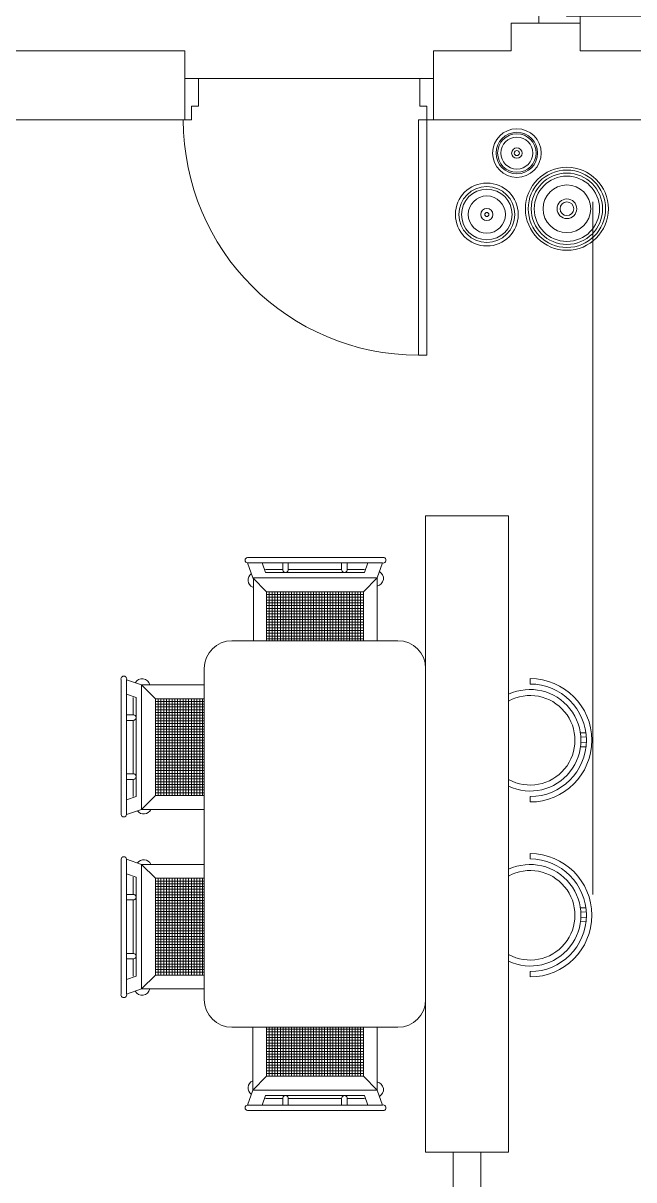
# Model space of a CAD drawing. Header units: millimetres. Extents: x 2878 to 6301, y 540 to 1980.
# Drawn here: x 2926.78 to 2928.988, y 824.625 to 828.806 of the extents above; entities that cross this region are included whole.
import ezdxf

# ---------------------------------------------------------------- set-up
doc = ezdxf.new("R2010")
doc.units = ezdxf.units.MM
doc.header["$LTSCALE"] = 4
doc.linetypes.add('ACAD_ISO04W100', pattern=[30, 24, -3, 0, -3])
for name, color, linetype, lineweight in [('ALVENARIA', 4, 'Continuous', 20), ('COTAS', 35, 'Continuous', 5), ('PORTA', 2, 'Continuous', 20), ('SOLEIRA', 1, 'Continuous', 5)]:
    doc.layers.add(name, color=color, linetype=linetype, lineweight=lineweight)

# ---------------------------------------------------------------- blocks, each defined once
blk = doc.blocks.new('VASOS')
for centre, radius in [((-0.0233, 0.1381), 0.0879), ((-0.0233, 0.1381), 0.075), ((-0.0233, 0.1381), 0.0696), ((-0.0233, 0.1381), 0.0577), ((-0.0233, 0.1381), 0.019), ((-0.0233, 0.1381), 0.0092), ((0.1576, -0.0633), 0.1499), ((0.1576, -0.0633), 0.1398), ((0.1576, -0.0633), 0.1289), ((0.1576, -0.0633), 0.1181), ((-0.1319, -0.084), 0.1137), ((-0.1319, -0.084), 0.1012), ((-0.1319, -0.084), 0.0915), ((0.1576, -0.0633), 0.0862), ((-0.1319, -0.084), 0.0673), ((0.1576, -0.0633), 0.0356), ((0.1576, -0.0633), 0.0247), ((-0.1319, -0.084), 0.0219), ((-0.1319, -0.084), 0.00747)]:
    blk.add_circle(centre, radius)
blk = doc.blocks.new('P90D')
for points in [[(-0.025, 0.15), (-0.025, 1), (-0.055, 1), (-0.055, 0.15)], [(-0.9, 0.15), (-0.875, 0.15), (-0.875, 0.1), (-0.85, 0.1), (-0.85, 0), (-0.9, 0)], [(0, 0.15), (-0.025, 0.15), (-0.025, 0.1), (-0.05, 0.1), (-0.05, 0), (0, 0)]]:
    blk.add_lwpolyline(points, close=True)

msp = doc.modelspace()

# ---------------------------------------------------------------- linework, layer by layer
at = {"layer": 'ALVENARIA', "ltscale": 0.5}
for p, q in [((2928.5449, 828.8063), (2928.5449, 828.7063)), ((2928.5449, 828.8063), (2928.6442, 828.8063)), ((2928.7942, 828.8063), (2928.7942, 828.7063)), ((2927.3644, 828.7064), (2927.3644, 828.6063)), ((2928.2644, 828.7063), (2928.2644, 828.6063))]:
    msp.add_line(p, q, dxfattribs=at)
at = {"layer": 'ALVENARIA'}
for p, q in [((2927.3644, 828.7064), (2923.307, 828.7066)), ((2928.5449, 828.7063), (2928.2644, 828.7063)), ((2930.1953, 828.7062), (2928.7942, 828.7063)), ((2927.3644, 828.4564), (2923.5569, 828.4566)), ((2930.0453, 828.4562), (2928.2644, 828.4563)), ((2928.3351, 824.2254), (2928.3351, 824.7254)), ((2928.435, 823.2254), (2928.4351, 824.7254))]:
    msp.add_line(p, q, dxfattribs=at)
at = {"layer": 'COTAS', "ltscale": 200}
for p, q in [((2927.3644, 828.6064), (2927.3644, 828.4563)), ((2928.2644, 828.6063), (2928.2644, 828.4563)), ((2928.3352, 824.7254), (2928.4352, 824.7254))]:
    msp.add_line(p, q, dxfattribs=at)
at = {"layer": 'COTAS', "linetype": 'ACAD_ISO04W100'}
msp.add_line((2928.8399, 825.6562), (2928.8399, 828.1599), dxfattribs=at)
at = {"layer": 'COTAS', "color": 3}
for p, q in [((2928.2352, 827.0254), (2928.2352, 824.7254)), ((2928.5352, 827.0254), (2928.2352, 827.0254)), ((2928.5352, 827.0254), (2928.5352, 824.7254)), ((2928.2352, 824.7254), (2928.5352, 824.7254))]:
    msp.add_line(p, q, dxfattribs=at)
at = {"layer": 'COTAS'}
for p, q in [((2927.5915, 826.8751), (2928.0789, 826.8751)), ((2927.5915, 826.8551), (2928.0789, 826.8551)), ((2927.6102, 826.8009), (2927.5915, 826.8551)), ((2927.6562, 826.8209), (2927.6444, 826.8551)), ((2927.7186, 826.8309), (2927.6562, 826.8309)), ((2928.0142, 826.8209), (2927.6562, 826.8209)), ((2927.7186, 826.8551), (2927.7186, 826.8306)), ((2927.7386, 826.8551), (2927.7386, 826.8306)), ((2927.9318, 826.8309), (2927.7386, 826.8309)), ((2927.9318, 826.8551), (2927.9318, 826.8307)), ((2927.9518, 826.8551), (2927.9518, 826.8307)), ((2928.0142, 826.8309), (2927.9518, 826.8309)), ((2928.0142, 826.8209), (2928.026, 826.8551)), ((2928.0602, 826.8009), (2928.0789, 826.8551)), ((2927.6102, 826.8009), (2927.6602, 826.7509)), ((2928.0602, 826.8009), (2927.6102, 826.8009)), ((2927.6135, 826.574), (2927.6135, 826.8009)), ((2928.0102, 826.7509), (2928.0602, 826.8009)), ((2928.0602, 826.574), (2928.0602, 826.8009)), ((2928.0102, 826.7509), (2927.6602, 826.7509)), ((2927.6602, 826.7509), (2927.6602, 826.574)), ((2928.0102, 826.7409), (2927.6602, 826.7409)), ((2927.6702, 826.574), (2927.6702, 826.7509)), ((2927.6802, 826.574), (2927.6802, 826.7509)), ((2927.6902, 826.574), (2927.6902, 826.7509)), ((2927.7002, 826.574), (2927.7002, 826.7509)), ((2927.7102, 826.574), (2927.7102, 826.7509)), ((2927.7202, 826.574), (2927.7202, 826.7509)), ((2927.7302, 826.574), (2927.7302, 826.7509)), ((2927.7402, 826.574), (2927.7402, 826.7509)), ((2927.7502, 826.574), (2927.7502, 826.7509)), ((2927.7602, 826.574), (2927.7602, 826.7509)), ((2927.7702, 826.574), (2927.7702, 826.7509)), ((2927.7802, 826.574), (2927.7802, 826.7509)), ((2927.7902, 826.574), (2927.7902, 826.7509)), ((2927.8002, 826.574), (2927.8002, 826.7509)), ((2927.8102, 826.574), (2927.8102, 826.7509)), ((2927.8202, 826.574), (2927.8202, 826.7509)), ((2927.8302, 826.574), (2927.8302, 826.7509)), ((2927.8402, 826.574), (2927.8402, 826.7509)), ((2927.8502, 826.574), (2927.8502, 826.7509)), ((2927.8602, 826.574), (2927.8602, 826.7509)), ((2927.8702, 826.574), (2927.8702, 826.7509)), ((2927.8802, 826.574), (2927.8802, 826.7509)), ((2927.8902, 826.574), (2927.8902, 826.7509)), ((2927.9002, 826.574), (2927.9002, 826.7509)), ((2927.9102, 826.574), (2927.9102, 826.7509)), ((2927.9202, 826.574), (2927.9202, 826.7509)), ((2927.9302, 826.574), (2927.9302, 826.7509)), ((2927.9402, 826.574), (2927.9402, 826.7509)), ((2927.9502, 826.574), (2927.9502, 826.7509)), ((2927.9602, 826.574), (2927.9602, 826.7509)), ((2927.9702, 826.574), (2927.9702, 826.7509)), ((2927.9802, 826.574), (2927.9802, 826.7509)), ((2927.9902, 826.574), (2927.9902, 826.7509)), ((2928.0002, 826.574), (2928.0002, 826.7509)), ((2928.0102, 826.574), (2928.0102, 826.7509)), ((2928.0102, 826.7309), (2927.6602, 826.7309)), ((2928.0102, 826.7209), (2927.6602, 826.7209)), ((2928.0102, 826.7109), (2927.6602, 826.7109)), ((2928.0102, 826.7009), (2927.6602, 826.7009)), ((2928.0102, 826.6909), (2927.6602, 826.6909)), ((2928.0102, 826.6809), (2927.6602, 826.6809)), ((2928.0102, 826.6709), (2927.6602, 826.6709)), ((2928.0102, 826.6609), (2927.6602, 826.6609)), ((2928.0102, 826.6509), (2927.6602, 826.6509)), ((2928.0102, 826.6409), (2927.6602, 826.6409)), ((2928.0102, 826.6309), (2927.6602, 826.6309)), ((2928.0102, 826.6209), (2927.6602, 826.6209)), ((2928.0102, 826.6109), (2927.6602, 826.6109)), ((2928.1352, 826.574), (2927.5352, 826.574)), ((2928.0102, 826.6009), (2927.6602, 826.6009)), ((2928.0102, 826.5909), (2927.6602, 826.5909)), ((2928.0102, 826.5809), (2927.6602, 826.5809)), ((2927.4352, 826.474), (2927.4352, 825.9678)), ((2928.2352, 825.9678), (2928.2352, 826.474)), ((2927.1342, 825.9458), (2927.1342, 826.4332)), ((2927.1542, 825.9458), (2927.1542, 826.4332)), ((2927.2084, 826.4145), (2927.1542, 826.4332)), ((2927.4352, 826.4145), (2927.2084, 826.4145)), ((2927.2584, 826.3645), (2927.2084, 826.4145)), ((2927.2084, 826.4145), (2927.2084, 825.9645)), ((2928.6133, 826.4175), (2928.6133, 826.4371)), ((2927.1884, 826.3685), (2927.1542, 826.3803)), ((2927.1784, 826.3685), (2927.1784, 826.3061)), ((2927.1884, 826.3685), (2927.1884, 826.0105)), ((2927.4352, 826.3645), (2927.2584, 826.3645)), ((2927.2584, 826.3645), (2927.2584, 826.0145)), ((2927.2684, 826.3645), (2927.2684, 826.0145)), ((2927.2784, 826.3645), (2927.2784, 826.0145)), ((2927.2884, 826.3645), (2927.2884, 826.0145)), ((2927.2984, 826.3645), (2927.2984, 826.0145)), ((2927.3084, 826.3645), (2927.3084, 826.0145)), ((2927.3184, 826.3645), (2927.3184, 826.0145)), ((2927.3284, 826.3645), (2927.3284, 826.0145)), ((2927.3384, 826.3645), (2927.3384, 826.0145)), ((2927.3484, 826.3645), (2927.3484, 826.0145)), ((2927.3584, 826.3645), (2927.3584, 826.0145)), ((2927.3684, 826.3645), (2927.3684, 826.0145)), ((2927.3784, 826.3645), (2927.3784, 826.0145)), ((2927.3884, 826.3645), (2927.3884, 826.0145)), ((2927.3984, 826.3645), (2927.3984, 826.0145)), ((2927.4084, 826.3645), (2927.4084, 826.0145)), ((2927.4184, 826.3645), (2927.4184, 826.0145)), ((2927.4284, 826.3645), (2927.4284, 826.0145)), ((2927.4352, 826.3545), (2927.2584, 826.3545)), ((2927.4352, 826.3445), (2927.2584, 826.3445)), ((2927.4352, 826.3345), (2927.2584, 826.3345)), ((2927.4352, 826.3245), (2927.2584, 826.3245)), ((2927.4352, 826.3145), (2927.2584, 826.3145)), ((2927.1542, 826.3061), (2927.1785, 826.3061)), ((2927.1542, 826.2861), (2927.1785, 826.2861)), ((2927.1784, 826.2861), (2927.1784, 826.0928)), ((2927.4352, 826.3045), (2927.2584, 826.3045)), ((2927.4352, 826.2945), (2927.2584, 826.2945)), ((2927.4352, 826.2845), (2927.2584, 826.2845)), ((2927.4352, 826.2745), (2927.2584, 826.2745)), ((2927.4352, 826.2645), (2927.2584, 826.2645)), ((2927.4352, 826.2545), (2927.2584, 826.2545)), ((2927.4352, 826.2445), (2927.2584, 826.2445)), ((2927.4352, 826.2345), (2927.2584, 826.2345)), ((2928.7949, 826.241), (2928.815, 826.2406)), ((2927.4352, 826.2245), (2927.2584, 826.2245)), ((2927.4352, 826.2145), (2927.2584, 826.2145)), ((2927.4352, 826.2045), (2927.2584, 826.2045)), ((2927.4352, 826.1945), (2927.2584, 826.1945)), ((2928.7954, 826.1911), (2928.8154, 826.1907)), ((2928.7964, 826.2263), (2928.8164, 826.2259)), ((2928.7966, 826.2057), (2928.8167, 826.2054)), ((2927.4352, 826.1845), (2927.2584, 826.1845)), ((2927.4352, 826.1745), (2927.2584, 826.1745)), ((2927.4352, 826.1645), (2927.2584, 826.1645)), ((2927.4352, 826.1545), (2927.2584, 826.1545)), ((2927.4352, 826.1445), (2927.2584, 826.1445)), ((2927.4352, 826.1345), (2927.2584, 826.1345)), ((2927.4352, 826.1245), (2927.2584, 826.1245)), ((2927.4352, 826.1145), (2927.2584, 826.1145)), ((2927.4352, 826.1045), (2927.2584, 826.1045)), ((2927.1542, 826.0928), (2927.1787, 826.0928)), ((2927.1542, 826.0728), (2927.1787, 826.0728)), ((2927.1784, 826.0728), (2927.1784, 826.0105)), ((2927.4352, 826.0945), (2927.2584, 826.0945)), ((2927.4352, 826.0845), (2927.2584, 826.0845)), ((2927.4352, 826.0745), (2927.2584, 826.0745)), ((2927.4352, 826.0645), (2927.2584, 826.0645)), ((2927.4352, 826.0545), (2927.2584, 826.0545)), ((2927.4352, 826.0445), (2927.2584, 826.0445)), ((2927.4352, 826.0345), (2927.2584, 826.0345)), ((2927.4352, 826.0245), (2927.2584, 826.0245)), ((2927.1884, 826.0105), (2927.1542, 825.9987)), ((2927.2084, 825.9645), (2927.2584, 826.0145)), ((2927.2584, 826.0145), (2927.4352, 826.0145)), ((2928.6133, 825.9911), (2928.6133, 826.0106)), ((2927.2084, 825.9645), (2927.1542, 825.9458)), ((2927.2084, 825.9645), (2927.4352, 825.9645)), ((2927.4352, 825.2767), (2927.4352, 825.9678)), ((2928.2352, 825.9678), (2928.2352, 825.2767)), ((2927.1342, 825.7842), (2927.1342, 825.2969)), ((2927.1542, 825.7842), (2927.1542, 825.2969)), ((2927.2084, 825.7655), (2927.1542, 825.7842)), ((2928.6133, 825.7851), (2928.6133, 825.8046)), ((2927.1884, 825.7195), (2927.1542, 825.7313)), ((2927.2084, 825.7655), (2927.2584, 825.7155)), ((2927.2084, 825.3155), (2927.2084, 825.7655)), ((2927.2084, 825.7655), (2927.4352, 825.7655)), ((2927.1784, 825.6572), (2927.1784, 825.7195)), ((2927.1884, 825.3615), (2927.1884, 825.7195)), ((2927.2584, 825.7155), (2927.4352, 825.7155)), ((2927.2584, 825.3655), (2927.2584, 825.7155)), ((2927.4352, 825.7055), (2927.2584, 825.7055)), ((2927.4352, 825.6955), (2927.2584, 825.6955)), ((2927.2684, 825.3655), (2927.2684, 825.7155)), ((2927.2784, 825.3655), (2927.2784, 825.7155)), ((2927.2884, 825.3655), (2927.2884, 825.7155)), ((2927.2984, 825.3655), (2927.2984, 825.7155)), ((2927.3084, 825.3655), (2927.3084, 825.7155)), ((2927.3184, 825.3655), (2927.3184, 825.7155)), ((2927.3284, 825.3655), (2927.3284, 825.7155)), ((2927.3384, 825.3655), (2927.3384, 825.7155)), ((2927.3484, 825.3655), (2927.3484, 825.7155)), ((2927.3584, 825.3655), (2927.3584, 825.7155)), ((2927.3684, 825.3655), (2927.3684, 825.7155)), ((2927.3784, 825.3655), (2927.3784, 825.7155)), ((2927.3884, 825.3655), (2927.3884, 825.7155)), ((2927.3984, 825.3655), (2927.3984, 825.7155)), ((2927.4084, 825.3655), (2927.4084, 825.7155)), ((2927.4184, 825.3655), (2927.4184, 825.7155)), ((2927.4284, 825.3655), (2927.4284, 825.7155)), ((2927.1542, 825.6572), (2927.1787, 825.6572)), ((2927.4352, 825.6855), (2927.2584, 825.6855)), ((2927.4352, 825.6755), (2927.2584, 825.6755)), ((2927.4352, 825.6655), (2927.2584, 825.6655)), ((2927.4352, 825.6555), (2927.2584, 825.6555)), ((2927.4352, 825.6455), (2927.2584, 825.6455)), ((2927.1542, 825.6372), (2927.1787, 825.6372)), ((2927.1784, 825.4439), (2927.1784, 825.6372)), ((2927.4352, 825.6355), (2927.2584, 825.6355)), ((2927.4352, 825.6255), (2927.2584, 825.6255)), ((2927.4352, 825.6155), (2927.2584, 825.6155)), ((2927.4352, 825.6055), (2927.2584, 825.6055)), ((2928.7949, 825.6085), (2928.815, 825.6082)), ((2927.4352, 825.5955), (2927.2584, 825.5955)), ((2927.4352, 825.5855), (2927.2584, 825.5855)), ((2927.4352, 825.5755), (2927.2584, 825.5755)), ((2927.4352, 825.5655), (2927.2584, 825.5655)), ((2928.7964, 825.5938), (2928.8164, 825.5934)), ((2928.7966, 825.5732), (2928.8167, 825.5729)), ((2927.4352, 825.5555), (2927.2584, 825.5555)), ((2927.4352, 825.5455), (2927.2584, 825.5455)), ((2927.4352, 825.5355), (2927.2584, 825.5355)), ((2927.4352, 825.5255), (2927.2584, 825.5255)), ((2928.7954, 825.5586), (2928.8154, 825.5582)), ((2927.4352, 825.5155), (2927.2584, 825.5155)), ((2927.4352, 825.5055), (2927.2584, 825.5055)), ((2927.4352, 825.4955), (2927.2584, 825.4955)), ((2927.4352, 825.4855), (2927.2584, 825.4855)), ((2927.1542, 825.4439), (2927.1785, 825.4439)), ((2927.4352, 825.4755), (2927.2584, 825.4755)), ((2927.4352, 825.4655), (2927.2584, 825.4655)), ((2927.4352, 825.4555), (2927.2584, 825.4555)), ((2927.4352, 825.4455), (2927.2584, 825.4455)), ((2927.4352, 825.4355), (2927.2584, 825.4355)), ((2927.1542, 825.4239), (2927.1785, 825.4239)), ((2927.1784, 825.3615), (2927.1784, 825.4239)), ((2927.4352, 825.4255), (2927.2584, 825.4255)), ((2927.4352, 825.4155), (2927.2584, 825.4155)), ((2927.4352, 825.4055), (2927.2584, 825.4055)), ((2927.4352, 825.3955), (2927.2584, 825.3955)), ((2927.1884, 825.3615), (2927.1542, 825.3497)), ((2927.2584, 825.3655), (2927.2084, 825.3155)), ((2927.4352, 825.3855), (2927.2584, 825.3855)), ((2927.4352, 825.3755), (2927.2584, 825.3755)), ((2927.4352, 825.3655), (2927.2584, 825.3655)), ((2928.6133, 825.3586), (2928.6133, 825.3781)), ((2927.2084, 825.3155), (2927.1542, 825.2969)), ((2927.4352, 825.3155), (2927.2084, 825.3155)), ((2928.1352, 825.1767), (2927.5352, 825.1767)), ((2927.6102, 824.9498), (2927.6102, 825.1767)), ((2927.6602, 824.9998), (2927.6602, 825.1767)), ((2928.0102, 825.1698), (2927.6602, 825.1698)), ((2928.0102, 825.1598), (2927.6602, 825.1598)), ((2928.0102, 825.1498), (2927.6602, 825.1498)), ((2927.6702, 825.1767), (2927.6702, 824.9998)), ((2927.6802, 825.1767), (2927.6802, 824.9998)), ((2927.6902, 825.1767), (2927.6902, 824.9998)), ((2927.7002, 825.1767), (2927.7002, 824.9998)), ((2927.7102, 825.1767), (2927.7102, 824.9998)), ((2927.7202, 825.1767), (2927.7202, 824.9998)), ((2927.7302, 825.1767), (2927.7302, 824.9998)), ((2927.7402, 825.1767), (2927.7402, 824.9998)), ((2927.7502, 825.1767), (2927.7502, 824.9998)), ((2927.7602, 825.1767), (2927.7602, 824.9998)), ((2927.7702, 825.1767), (2927.7702, 824.9998)), ((2927.7802, 825.1767), (2927.7802, 824.9998)), ((2927.7902, 825.1767), (2927.7902, 824.9998)), ((2927.8002, 825.1767), (2927.8002, 824.9998)), ((2927.8102, 825.1767), (2927.8102, 824.9998)), ((2927.8202, 825.1767), (2927.8202, 824.9998)), ((2927.8302, 825.1767), (2927.8302, 824.9998)), ((2927.8402, 825.1767), (2927.8402, 824.9998)), ((2927.8502, 825.1767), (2927.8502, 824.9998)), ((2927.8602, 825.1767), (2927.8602, 824.9998)), ((2927.8702, 825.1767), (2927.8702, 824.9998)), ((2927.8802, 825.1767), (2927.8802, 824.9998)), ((2927.8902, 825.1767), (2927.8902, 824.9998)), ((2927.9002, 825.1767), (2927.9002, 824.9998)), ((2927.9102, 825.1767), (2927.9102, 824.9998)), ((2927.9202, 825.1767), (2927.9202, 824.9998)), ((2927.9302, 825.1767), (2927.9302, 824.9998)), ((2927.9402, 825.1767), (2927.9402, 824.9998)), ((2927.9502, 825.1767), (2927.9502, 824.9998)), ((2927.9602, 825.1767), (2927.9602, 824.9998)), ((2927.9702, 825.1767), (2927.9702, 824.9998)), ((2927.9802, 825.1767), (2927.9802, 824.9998)), ((2927.9902, 825.1767), (2927.9902, 824.9998)), ((2928.0002, 825.1767), (2928.0002, 824.9998)), ((2928.0102, 825.1767), (2928.0102, 824.9998)), ((2928.0602, 825.1767), (2928.0602, 824.9498)), ((2928.0102, 825.1398), (2927.6602, 825.1398)), ((2928.0102, 825.1298), (2927.6602, 825.1298)), ((2928.0102, 825.1198), (2927.6602, 825.1198)), ((2928.0102, 825.1098), (2927.6602, 825.1098)), ((2928.0102, 825.0998), (2927.6602, 825.0998)), ((2928.0102, 825.0898), (2927.6602, 825.0898)), ((2928.0102, 825.0798), (2927.6602, 825.0798)), ((2928.0102, 825.0698), (2927.6602, 825.0698)), ((2928.0102, 825.0598), (2927.6602, 825.0598)), ((2928.0102, 825.0498), (2927.6602, 825.0498)), ((2928.0102, 825.0398), (2927.6602, 825.0398)), ((2928.0102, 825.0298), (2927.6602, 825.0298)), ((2928.0102, 825.0198), (2927.6602, 825.0198)), ((2927.6102, 824.9498), (2927.6602, 824.9998)), ((2928.0102, 825.0098), (2927.6602, 825.0098)), ((2928.0102, 824.9998), (2927.6602, 824.9998)), ((2928.0102, 824.9998), (2928.0602, 824.9498)), ((2927.6102, 824.9498), (2927.5915, 824.8957)), ((2928.0602, 824.9498), (2927.6102, 824.9498)), ((2928.0602, 824.9498), (2928.0789, 824.8957)), ((2927.5915, 824.8957), (2928.0789, 824.8957)), ((2927.6562, 824.9298), (2927.6444, 824.8957)), ((2928.0142, 824.9298), (2927.6562, 824.9298)), ((2927.7186, 824.9198), (2927.6562, 824.9198)), ((2927.7186, 824.8957), (2927.7186, 824.9202)), ((2927.7386, 824.8957), (2927.7386, 824.9202)), ((2927.9318, 824.9198), (2927.7386, 824.9198)), ((2927.9318, 824.8957), (2927.9318, 824.92)), ((2927.9518, 824.8957), (2927.9518, 824.92)), ((2928.0142, 824.9198), (2927.9518, 824.9198)), ((2928.0142, 824.9298), (2928.026, 824.8957)), ((2927.5915, 824.8757), (2928.0789, 824.8757))]:
    msp.add_line(p, q, dxfattribs=at)
at = {"layer": 'COTAS', "ltscale": 0.01}
msp.add_line((2928.2352, 826.474), (2928.2352, 825.2767), dxfattribs=at)
at = {"layer": 'COTAS'}
for centre, radius, start, end in [((2927.5928, 826.8651), 0.0101, 97.5257, 262.4743), ((2928.0814, 826.8651), 0.0103, 256.1381, 103.8619), ((2927.6214, 826.7935), 0.028, 126.0051, 246.4078), ((2927.7286, 826.8307), 0.01, 179.109, 0.891), ((2927.9418, 826.8308), 0.01, 179.5424, 0.4576), ((2928.0549, 826.7991), 0.028, 280.9273, 61.8764), ((2927.5352, 826.474), 0.1, 90, 180), ((2928.1352, 826.474), 0.1, 0, 90), ((2927.1442, 826.4356), 0.0103, 346.1381, 193.8619), ((2927.2102, 826.4092), 0.028, 10.9273, 151.8764), ((2928.6133, 826.2141), 0.1836, 244.8386, 115.1614), ((2928.6133, 826.2141), 0.223, 270, 90), ((2928.6133, 826.2141), 0.2035, 270, 90), ((2928.6133, 826.2141), 0.1619, 241.1734, 118.8266), ((2927.1784, 826.2961), 0.01, 269.5424, 90.4576), ((2927.1785, 826.0828), 0.01, 269.109, 90.891), ((2927.1442, 825.9471), 0.0101, 187.5257, 352.4743), ((2927.2158, 825.9757), 0.028, 216.0051, 336.4078), ((2927.1442, 825.7829), 0.0101, 7.5257, 172.4743), ((2927.2158, 825.7543), 0.028, 23.5922, 143.9949), ((2928.6133, 825.5816), 0.223, 270, 90), ((2928.6133, 825.5816), 0.2035, 270, 90), ((2928.6133, 825.5816), 0.1836, 244.8386, 115.1614), ((2928.6133, 825.5816), 0.1619, 241.1734, 118.8266), ((2927.1785, 825.6472), 0.01, 269.109, 90.891), ((2927.1784, 825.4339), 0.01, 269.5424, 90.4576), ((2927.2102, 825.3208), 0.028, 208.1236, 349.0727), ((2927.1442, 825.2944), 0.0103, 166.1381, 13.8619), ((2927.5352, 825.2767), 0.1, 180, 270), ((2928.1352, 825.2767), 0.1, 270, 0), ((2927.6214, 824.9573), 0.028, 113.5922, 233.9949), ((2928.0549, 824.9517), 0.028, 298.1236, 79.0727), ((2927.5928, 824.8857), 0.0101, 97.5257, 262.4743), ((2927.7286, 824.92), 0.01, 359.109, 180.891), ((2927.9418, 824.9199), 0.01, 359.5424, 180.4576), ((2928.0814, 824.8857), 0.0103, 256.1381, 103.8619)]:
    msp.add_arc(centre, radius, start, end, dxfattribs=at)
at = {"layer": 'PORTA'}
msp.add_arc((2928.2092, 828.4563), 0.85, 180, 270, dxfattribs=at)
at = {"layer": 'SOLEIRA', "ltscale": 0.03}
msp.add_line((2927.4144, 828.6063), (2928.2144, 828.6063), dxfattribs=at)

# ---------------------------------------------------------------- block references
at = {"layer": 'COTAS', "color": 3}
msp.add_blockref('VASOS', (2928.5886, 828.1986), dxfattribs=at)
at = {"layer": 'PORTA', "color": 3, "rotation": 270}
msp.add_blockref('P90D', (2928.6442, 828.8063), dxfattribs=at)
at = {"layer": 'PORTA', "xscale": -1, "rotation": 180}
msp.add_blockref('P90D', (2928.2644, 828.6063), dxfattribs=at)

doc.saveas('drawing.dxf')
